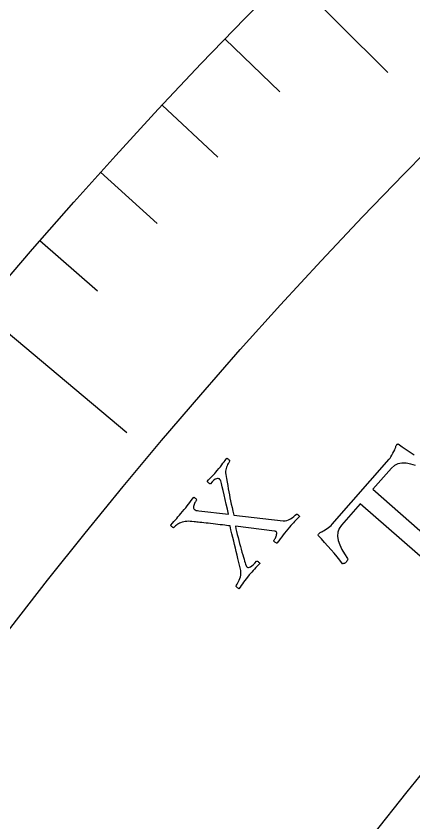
# Model space of a CAD drawing. Header units: millimetres. Extents: x -76 to 76, y -76 to 86.
# Drawn here: x -52.22 to -46.99, y 37.46 to 48.08 of the extents above; entities that cross this region are included whole.
import ezdxf

# ---------------------------------------------------------------- set-up
doc = ezdxf.new("R2010")
doc.units = ezdxf.units.MM
for name, color, linetype in [('CUT_OUTER', 1, 'Continuous'), ('ENGRAVE', 7, 'Continuous'), ('ENGRAVE_FINE', 8, 'Continuous'), ('TEXT', 5, 'Continuous')]:
    doc.layers.add(name, color=color, linetype=linetype)

msp = doc.modelspace()

# ---------------------------------------------------------------- linework, layer by layer
at = {"layer": 'CUT_OUTER'}
msp.add_arc((-0.0065, 0.0056), 75.9914, 129.752458, 142.734774, dxfattribs=at)
at = {"layer": 'ENGRAVE'}
for points in [[(-48.6348, 48.6348), (-47.3343, 47.3343)], [(-52.6885, 44.2109), (-50.7673, 42.5988)]]:
    msp.add_lwpolyline(points, dxfattribs=at)
for radius in [74.48, 74.48, 72.485, 68.78, 68.78, 65.854, 60.42, 60.42, 57.228, 51.3, 51.3]:
    msp.add_circle((0, 0), radius, dxfattribs=at)
at = {"layer": 'ENGRAVE_FINE'}
for points in [[(-49.4762, 47.7786), (-48.7545, 47.0817)], [(-50.3025, 46.9078), (-49.5688, 46.2237)], [(-51.1135, 46.0228), (-50.368, 45.3515)], [(-51.9089, 45.1237), (-51.1518, 44.4656)]]:
    msp.add_lwpolyline(points, dxfattribs=at)
at = {"layer": 'TEXT'}
for points in [[(-46.6045, 40.7067), (-47.6988, 41.6624), (-47.9446, 41.3793), (-47.9741, 41.3355), (-47.9909, 41.2876), (-47.9947, 41.2356), (-47.9858, 41.1794), (-47.9666, 41.1208), (-47.9397, 41.0617), (-47.9052, 41.0019), (-47.863, 40.9415), (-47.862, 40.9328), (-47.8644, 40.9231), (-47.87, 40.9124), (-47.8789, 40.9005), (-47.8847, 40.8925), (-47.8911, 40.8862), (-47.898, 40.8815), (-47.9054, 40.8784), (-47.9126, 40.8764), (-47.919, 40.8749), (-47.9244, 40.8738), (-47.929, 40.8733), (-47.9652, 40.9193), (-48.0028, 40.9654), (-48.0416, 41.0117), (-48.0818, 41.0582), (-48.1231, 41.105), (-48.1655, 41.1522), (-48.209, 41.1999), (-48.2535, 41.248), (-48.2502, 41.2554), (-48.2453, 41.2626), (-48.2391, 41.2695), (-48.2314, 41.2761), (-48.2232, 41.2822), (-48.2156, 41.2872), (-48.2086, 41.2913), (-48.2023, 41.2944), (-48.1881, 41.3018), (-48.172, 41.3112), (-48.154, 41.3226), (-48.1339, 41.336), (-48.1141, 41.3503), (-48.0966, 41.3643), (-48.0814, 41.3782), (-48.0686, 41.3918), (-47.318, 42.2479), (-47.3059, 42.2628), (-47.2934, 42.2809), (-47.2805, 42.3021), (-47.2672, 42.3265), (-47.2549, 42.3509), (-47.2447, 42.3724), (-47.2368, 42.3908), (-47.2311, 42.4062), (-47.2275, 42.4178), (-47.2241, 42.427), (-47.2209, 42.4339), (-47.2178, 42.4384), (-47.2144, 42.4416), (-47.2103, 42.4446), (-47.2053, 42.4474), (-47.1995, 42.45), (-47.146, 42.4122), (-47.0928, 42.3756), (-47.0402, 42.3401), (-46.9879, 42.3057)], [(-46.9723, 42.1649), (-47.0341, 42.1842), (-47.0945, 42.1958), (-47.1514, 42.1973), (-47.2025, 42.1867), (-47.2478, 42.1638), (-47.2874, 42.1288), (-47.532, 41.8526), (-46.4416, 40.8925)]]:
    msp.add_lwpolyline(points, dxfattribs=at)
msp.add_lwpolyline([(-50.0341, 41.5591), (-50.0127, 41.5851), (-49.9925, 41.6103), (-49.9734, 41.6345), (-49.9555, 41.6579), (-49.9382, 41.6807), (-49.921, 41.7033), (-49.9039, 41.7256), (-49.8868, 41.7476), (-49.8821, 41.7458), (-49.8762, 41.7425), (-49.8693, 41.7376), (-49.8611, 41.7311), (-49.8539, 41.7244), (-49.8493, 41.7188), (-49.8476, 41.7142), (-49.8487, 41.7107), (-49.8533, 41.7048), (-49.8585, 41.6971), (-49.8644, 41.6878), (-49.8708, 41.6769), (-49.8771, 41.665), (-49.8823, 41.6529), (-49.8865, 41.6405), (-49.8896, 41.6279), (-49.8908, 41.6157), (-49.8889, 41.6048), (-49.884, 41.5951), (-49.876, 41.5867), (-49.8665, 41.5806), (-49.8539, 41.5757), (-49.8382, 41.5719), (-49.8193, 41.5692), (-49.4294, 41.5233), (-49.4448, 41.5902), (-49.4595, 41.6554), (-49.4735, 41.7188), (-49.4868, 41.7805), (-49.4993, 41.8375), (-49.511, 41.887), (-49.5219, 41.9291), (-49.5321, 41.9637), (-49.534, 41.9687), (-49.5364, 41.9732), (-49.5391, 41.9773), (-49.5422, 41.981), (-49.5451, 41.984), (-49.5475, 41.9864), (-49.5491, 41.988), (-49.5502, 41.989), (-49.5563, 41.9923), (-49.5647, 41.9938), (-49.5753, 41.9933), (-49.5881, 41.991), (-49.6034, 41.9844), (-49.6216, 41.9712), (-49.6426, 41.9512), (-49.6664, 41.9246), (-49.6698, 41.9241), (-49.6746, 41.9256), (-49.6809, 41.9291), (-49.6888, 41.9347), (-49.6966, 41.9411), (-49.7029, 41.947), (-49.7076, 41.9523), (-49.7107, 41.957), (-49.6919, 41.9764), (-49.6742, 41.9948), (-49.6576, 42.0119), (-49.6421, 42.028), (-49.6269, 42.044), (-49.6112, 42.0611), (-49.5952, 42.0792), (-49.5787, 42.0984), (-49.5563, 42.1252), (-49.536, 42.15), (-49.518, 42.173), (-49.5022, 42.1941), (-49.4881, 42.2134), (-49.4752, 42.2308), (-49.4636, 42.2465), (-49.4531, 42.2604), (-49.4486, 42.2588), (-49.4432, 42.256), (-49.437, 42.252), (-49.4299, 42.2468), (-49.4233, 42.2409), (-49.4185, 42.2348), (-49.4153, 42.2285), (-49.414, 42.2219), (-49.4171, 42.2177), (-49.4216, 42.2111), (-49.4275, 42.202), (-49.4346, 42.1905), (-49.4421, 42.1769), (-49.449, 42.1619), (-49.4553, 42.1455), (-49.461, 42.1276), (-49.4653, 42.1086), (-49.4675, 42.0889), (-49.4677, 42.0686), (-49.4658, 42.0476), (-49.4566, 41.995), (-49.4481, 41.9459), (-49.4403, 41.9005), (-49.4331, 41.8586), (-49.426, 41.8185), (-49.4185, 41.7786), (-49.4106, 41.7388), (-49.4022, 41.6991), (-49.3932, 41.6577), (-49.3831, 41.6128), (-49.372, 41.5642), (-49.36, 41.512), (-48.7106, 41.4378), (-48.6869, 41.4373), (-48.6631, 41.4412), (-48.6392, 41.4497), (-48.6151, 41.4626), (-48.5921, 41.4781), (-48.5716, 41.494), (-48.5533, 41.5104), (-48.5375, 41.5273), (-48.5324, 41.5262), (-48.5267, 41.5233), (-48.5202, 41.5188), (-48.5129, 41.5125), (-48.5062, 41.506), (-48.5011, 41.5009), (-48.4978, 41.497), (-48.4961, 41.4944), (-48.5146, 41.4756), (-48.5317, 41.4582), (-48.5476, 41.4421), (-48.5621, 41.4273), (-48.5765, 41.4123), (-48.592, 41.3955), (-48.6087, 41.3768), (-48.6264, 41.3563), (-48.6504, 41.3278), (-48.6725, 41.3009), (-48.6927, 41.2757), (-48.7111, 41.2521), (-48.7292, 41.2283), (-48.7489, 41.2026), (-48.77, 41.1749), (-48.7927, 41.1453), (-48.7984, 41.1458), (-48.8049, 41.1483), (-48.8123, 41.1527), (-48.8206, 41.159), (-48.8279, 41.1658), (-48.8324, 41.1714), (-48.8341, 41.1759), (-48.8331, 41.1794), (-48.8291, 41.1846), (-48.8246, 41.1916), (-48.8195, 41.2004), (-48.8138, 41.211), (-48.8082, 41.2227), (-48.8034, 41.2346), (-48.7996, 41.2468), (-48.7965, 41.2592), (-48.7951, 41.2709), (-48.7959, 41.2808), (-48.799, 41.2889), (-48.8043, 41.2953), (-48.806, 41.2965), (-48.8082, 41.2977), (-48.8109, 41.2988), (-48.8141, 41.2999), (-48.8174, 41.3008), (-48.8205, 41.3014), (-48.8235, 41.3016), (-48.8262, 41.3016), (-49.3395, 41.3661), (-49.3316, 41.3318), (-49.323, 41.2958), (-49.3137, 41.2582), (-49.3038, 41.2191), (-49.2936, 41.1793), (-49.2834, 41.1401), (-49.2732, 41.1014), (-49.263, 41.0632), (-49.253, 41.0265), (-49.2434, 40.9923), (-49.2342, 40.9606), (-49.2254, 40.9314), (-49.2174, 40.9056), (-49.2106, 40.8842), (-49.2051, 40.8672), (-49.2008, 40.8547), (-49.1998, 40.8525), (-49.1986, 40.8498), (-49.1973, 40.8467), (-49.1957, 40.8431), (-49.1937, 40.8393), (-49.1913, 40.8358), (-49.1884, 40.8325), (-49.185, 40.8293), (-49.1773, 40.8256), (-49.1674, 40.8251), (-49.1551, 40.8279), (-49.1406, 40.834), (-49.1238, 40.8445), (-49.1048, 40.8605), (-49.0835, 40.8819), (-49.06, 40.9087), (-49.0549, 40.9077), (-49.0488, 40.9052), (-49.0419, 40.9012), (-49.0341, 40.8956), (-49.0268, 40.8898), (-49.0215, 40.8849), (-49.0183, 40.8809), (-49.017, 40.8778), (-49.0347, 40.8594), (-49.0525, 40.8407), (-49.0703, 40.8218), (-49.0882, 40.8026), (-49.1058, 40.7833), (-49.1231, 40.7639), (-49.1399, 40.7445), (-49.1563, 40.725), (-49.1781, 40.6984), (-49.1979, 40.6735), (-49.2159, 40.6504), (-49.2319, 40.6291), (-49.247, 40.6084), (-49.2623, 40.5873), (-49.2779, 40.5658), (-49.2936, 40.5438), (-49.2987, 40.5461), (-49.3043, 40.5498), (-49.3103, 40.555), (-49.3168, 40.5616), (-49.3228, 40.5683), (-49.3274, 40.5737), (-49.3305, 40.5776), (-49.3321, 40.5803), (-49.3288, 40.5849), (-49.3236, 40.5931), (-49.3167, 40.6048), (-49.3079, 40.62), (-49.2985, 40.6377), (-49.2898, 40.6568), (-49.2817, 40.6774), (-49.2742, 40.6994), (-49.2685, 40.7218), (-49.2658, 40.7433), (-49.2659, 40.7641), (-49.269, 40.7842), (-49.2815, 40.8386), (-49.2935, 40.8907), (-49.3051, 40.9402), (-49.3163, 40.9874), (-49.3273, 41.0333), (-49.3385, 41.0791), (-49.3498, 41.125), (-49.3612, 41.1709), (-49.3729, 41.2178), (-49.3848, 41.2667), (-49.3971, 41.3176), (-49.4097, 41.3706), (-49.4306, 41.3735), (-49.4542, 41.3766), (-49.4802, 41.3797), (-49.5088, 41.383), (-49.5389, 41.3864), (-49.5697, 41.39), (-49.601, 41.3937), (-49.633, 41.3977), (-49.6648, 41.4016), (-49.6955, 41.4052), (-49.7253, 41.4086), (-49.754, 41.4118), (-49.7809, 41.4146), (-49.8052, 41.4173), (-49.8271, 41.4196), (-49.8464, 41.4217), (-49.8621, 41.4234), (-49.8734, 41.4246), (-49.8801, 41.4254), (-49.8824, 41.4256), (-49.9099, 41.4288), (-49.9352, 41.4307), (-49.9583, 41.4312), (-49.9791, 41.4302), (-49.999, 41.4279), (-50.0192, 41.424), (-50.0396, 41.4187), (-50.0604, 41.412), (-50.074, 41.4066), (-50.0873, 41.3998), (-50.1003, 41.3917), (-50.1131, 41.3823), (-50.1248, 41.3727), (-50.1347, 41.3639), (-50.1428, 41.356), (-50.1492, 41.349), (-50.1524, 41.3473), (-50.1572, 41.3481), (-50.1636, 41.3515), (-50.1715, 41.3575), (-50.1792, 41.3644), (-50.1849, 41.3709), (-50.1884, 41.377), (-50.19, 41.3826), (-50.1681, 41.4075), (-50.1477, 41.4305), (-50.1288, 41.4514), (-50.1114, 41.4703), (-50.0941, 41.4893), (-50.0754, 41.5104), (-50.0554, 41.5336), (-50.0341, 41.5591)], close=True, dxfattribs=at)

doc.saveas('drawing.dxf')
